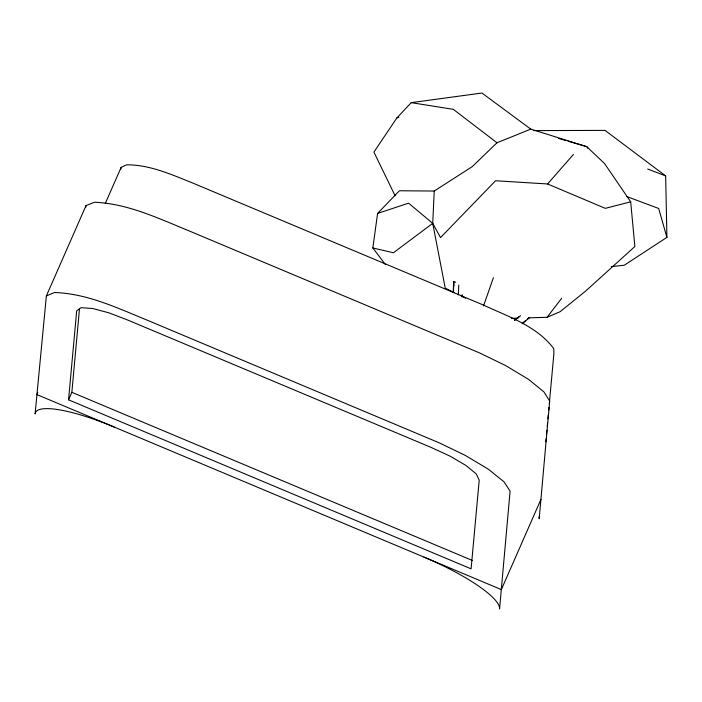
<?xml version="1.0" encoding="UTF-8"?>
<svg xmlns="http://www.w3.org/2000/svg" width="702" height="702" viewBox="0 0 702 702"><rect width="100%" height="100%" fill="white"/><g stroke="black" fill="none" stroke-linecap="round" stroke-linejoin="round"><path stroke-width="1.05" d="M453.51 292.611L453.685 281.686L455.756 282.178M458.327 294.849L458.775 285.082M454.001 292.471L445.243 288.145L432.722 223.359L434.24 191.041L472.235 166.646L496.981 142.778L530.773 129.115L586.758 146.674L604.562 163.548L630.694 201.834L634.862 246.516L585.582 291.128L560.126 311.688L547.051 317.304L528.773 317.839M453.167 292.611L453.685 281.686L453.861 286.056M462.013 296.92L462.17 294.726M68.55 399.824L76.694 310.775L81.081 307.695L92.585 308.476L109.161 312.908L128.519 320.375L431.037 447.385L450 456.116L465.856 465.408L476.219 473.885L479.22 480.107L471.095 568.839L68.55 399.824L71.85 392.313L79.51 308.573M545.814 441.874L546.095 438.89M546.533 434.064L546.884 430.247M547.235 426.43L547.578 422.622M547.929 418.813L548.28 415.014M548.71 410.266L548.973 407.432M549.315 403.65L553.878 353.782L553.755 348.631C536.776 325.921 507.853 316.462 483.02 304.896L192.383 182.88C171.297 174.473 149.614 164.628 126.483 164.838L121.121 167.401L105.274 203.492M385.214 264.321L372.841 247.973L377.588 213.426L399.429 190.76L434.24 191.041M120.805 169.287L121.121 167.401M539.031 516.865L539.189 518.743L549.692 401.035L543.866 391.839L528.501 379.317L505.519 365.514L479.448 352.869L186.978 230.01C157.248 217.839 127.132 203.545 94.507 202.255L86.048 205.554L46.367 295.902L35.1 413.952L35.574 412.346A84.126 18.498 23.7 0 1 59.029 409.775A84.152 18.498 23.7 0 1 114.286 427.079M85.688 207.555L86.048 205.554M483.538 305.879L493.409 277.694M37.75 392.576L36.873 394.577L501.351 589.592L540.961 499.359M530.773 129.115L481.932 93.033L411.249 102.65L396.841 117.962L373.912 152.106L395.086 195.753M547.051 317.304L561.679 298.289M377.588 213.426L408.59 203.159L432.722 223.359L440.531 237.592L495.568 180.747L547.578 183.968L573.446 154.431M523.034 322.718L525.535 320.63M527.211 319.243L528.878 317.857M522.13 323.824L529.641 317.576M514.68 320.077L518.98 316.742M514.584 320.358L520.594 315.716M432.722 223.359L393.427 252.764L372.841 247.973M533.889 130.598L605.027 130.388L665.663 175.912L666.9 237.39L624.253 265.242L611.293 266.62M46.367 295.902L54.484 292.515C87.03 293.55 117.076 307.853 146.709 319.963L439.136 442.795L465.057 455.291L488.285 469.147L503.948 481.765L510.091 491.093L499.578 608.967L499.429 607.098A84.126 18.498 23.7 0 0 478.159 585.749A84.152 18.498 23.7 0 0 423.938 557.09M396.841 117.962L398.85 117.225M630.694 201.834L605.282 208.354L547.578 183.968M511.565 318.339L518.015 318.155M411.249 102.65L453.334 109.354L496.981 142.778M558.713 138.487L565.979 140.611M568.058 141.216L586.758 146.674L588.065 148.438M626.623 196.49L658.678 208.476L666.9 237.39M647.683 169.033L665.663 175.912M71.85 392.313L472.42 560.486M461.784 296.314L465.672 298.236"/></g></svg>
